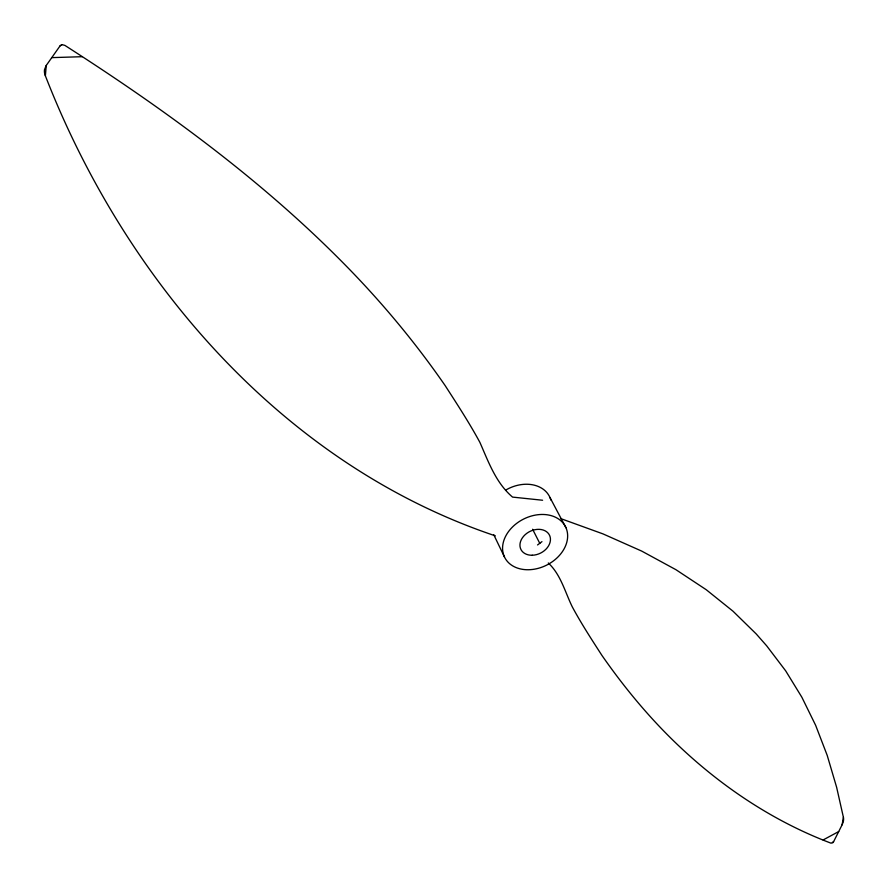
<?xml version="1.0" encoding="UTF-8"?>
<svg xmlns="http://www.w3.org/2000/svg" width="888" height="888" viewBox="0 0 888 888"><rect width="100%" height="100%" fill="white"/><g stroke="black" fill="none" stroke-linecap="round" stroke-linejoin="round"><path stroke-width="1.33" d="M495.315 535.841C282.972 464.579 124.997 280.53 45.388 75.857L46.243 65.457L60.129 45.788L62.216 44.7L64.846 45.377C168.509 111.81 268.775 185.17 354.234 274.292C387.401 308.98 417.904 346.165 445.188 385.647C457.198 404.273 469.319 422.843 479.875 442.346C488.5 461.871 495.815 482.828 512.554 497.102L542.601 500.244M548.296 562.981C560.761 574.569 564.99 591.919 572.249 606.793C581.24 623.52 591.608 639.438 601.898 655.366C622.255 684.604 644.821 712.32 670.118 737.44C715.994 782.972 770.507 820.346 831.157 843.223L833.566 841.746L842.135 824.763L843.4 817.304L836.629 787.279L827.205 755.377L815.628 725.285L801.864 697.235L785.68 670.851L766.688 645.842L756.221 633.943L732.989 611.199L706.226 589.71L675.99 569.73L641.724 551.104L602.996 533.899L560.716 518.592M842.135 824.763L843.323 821.5A10.501 6.693 -55.3 0 0 843.4 817.304M46.243 65.457L44.544 69.53A16.339 12.698 18.7 0 0 45.388 75.857M832.655 842.856L833.566 841.746M537.551 544.955L541.958 541.647M60.129 45.788L61.783 44.766M823.109 839.959L838.705 831.557M51.77 57.631L82.196 56.699M549.983 497.535L565.967 527.727A34.055 25.752 -26.8 0 1 528.615 569.741A34.055 25.752 -26.8 0 1 510.733 528.848A34.055 25.752 -26.8 0 1 565.967 527.727M532.611 529.248L539.804 543.412M493.806 534.82L504.473 556.976M505.76 490.065A33.4 25.619 -26.8 0 1 550.893 500.055M532.245 555.244A15.962 12.066 -26.8 0 0 549.639 535.497A15.962 12.066 -26.8 0 0 523.72 536.141A15.962 12.066 -26.8 0 0 532.245 555.244"/></g></svg>
